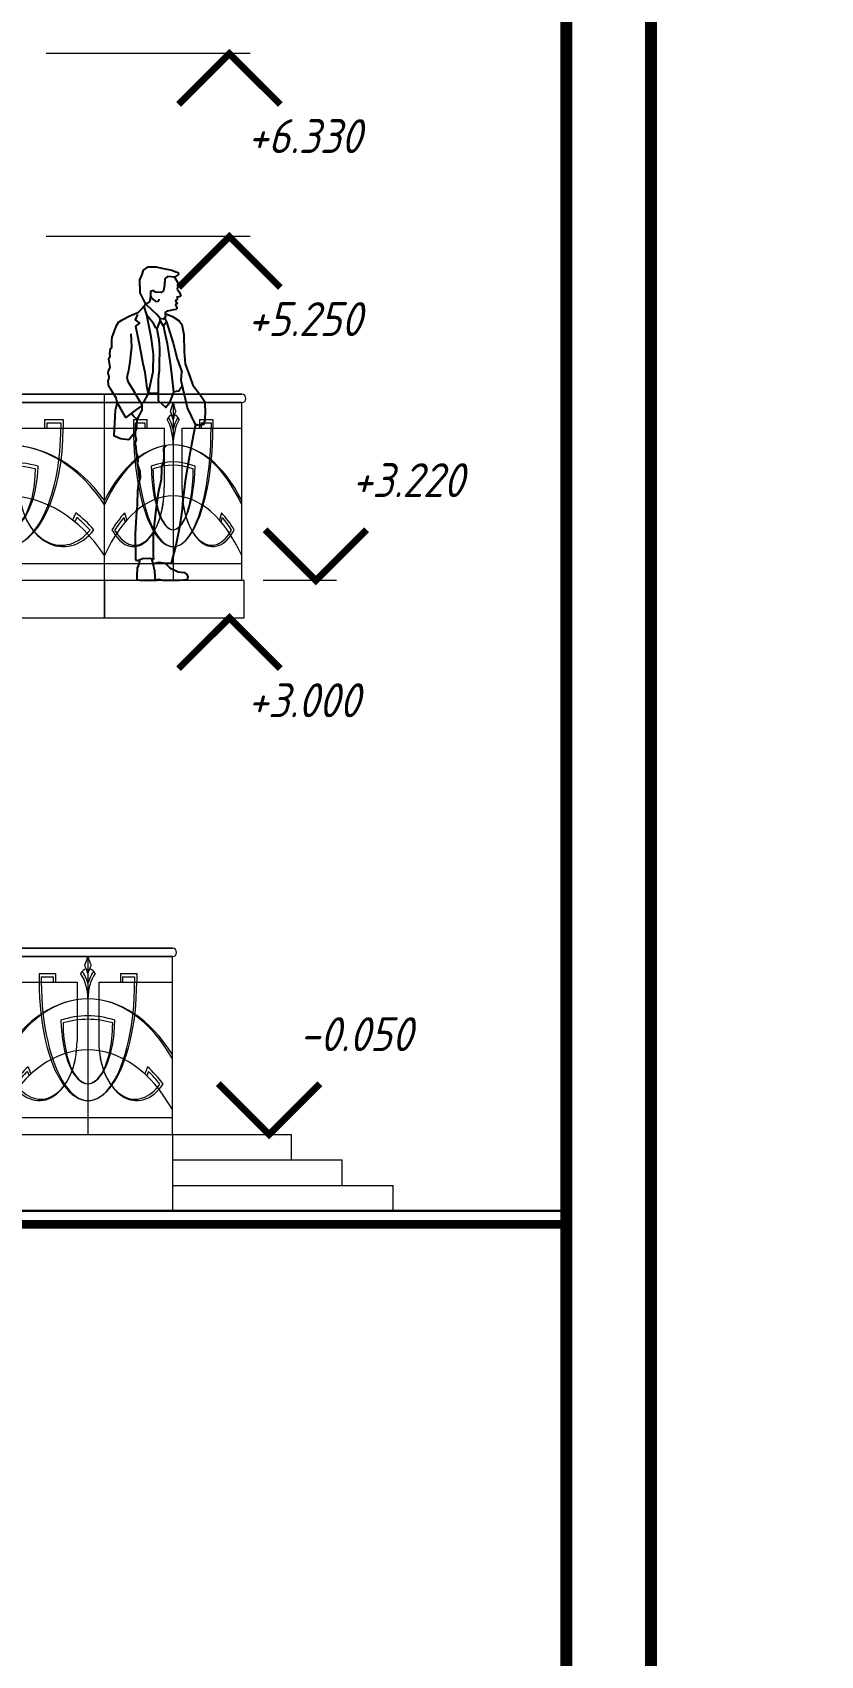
# Model space of a CAD drawing. Header units: millimetres. Extents: x 54 to 1314, y 20 to 614.
# Drawn here: x 437.5 to 484, y 123.6 to 219.4 of the extents above; entities that cross this region are included whole.
import ezdxf

# ---------------------------------------------------------------- set-up
doc = ezdxf.new("R2010")
doc.units = ezdxf.units.MM
for name, color, linetype, lineweight in [('A_РАЗМ.ОСНОВНЫЕ', 4, 'Continuous', 13), ('А_ВЫСОТН.ОТМЕТКИ', 161, 'Continuous', 20), ('А_МЕТАЛ.ОГРАЖД.', 102, 'Continuous', 18), ('А_ПЕРВЫЙ ПЛАН', 102, 'Continuous', 15), ('А_ПОЛЫ', 181, 'Continuous', 20), ('ЛИСТ', 7, 'Continuous', 18)]:
    doc.layers.add(name, color=color, linetype=linetype, lineweight=lineweight)
doc.styles.add('ROMANS', font='romans.shx', dxfattribs={"width": 0.8, "oblique": 15})

# ---------------------------------------------------------------- blocks, each defined once
blk = doc.blocks.new('Половина')
at = {"layer": 'А_МЕТАЛ.ОГРАЖД.', "ltscale": 100}
for p, q in [((5.023, 2), (-0.74, 2)), ((5.023, 1.5), (-0.74, 1.5))]:
    blk.add_line(p, q, dxfattribs=at)
at = {"layer": 'А_МЕТАЛ.ОГРАЖД.', "lineweight": 20, "ltscale": 100}
for p, q in [((-0.74, 2), (5.023, 2)), ((-0.74, 2), (-0.74, -9)), ((-0.74, 1.5), (5.023, 1.5)), ((0, 0), (5.023, 0)), ((0, 0), (0, -3.5)), ((1.48, 0.5), (2.59, 0.5)), ((1.48, 0.5), (1.48, 0)), ((1.628, 0.3), (2.442, 0.3)), ((1.628, 0.3), (1.628, 0)), ((2.442, 0.3), (2.442, 0)), ((2.59, 0.5), (2.59, 0)), ((3.334, -5), (3.146, -5.431)), ((3.386, -5.275), (3.274, -5.532)), ((-0.74, -8), (5.023, -8))]:
    blk.add_line(p, q, dxfattribs=at)
for centre, major_axis, ratio, start_param, end_param in [((2.249, 3.506), (0, 4.51), 0.74, 2.031713, 2.15992), ((2.249, -1.506), (0, 4.51), 0.74, 0.981673, 1.10988), ((0.74, -1), (0, 2.2), 0.74, 0.734134, 1.141097), ((0.74, -1), (0, 2), 0.74, 0.722734, 1.570796), ((-0.74, 0), (-0.036, 7), 0.454544, 3.130274, 4.71005), ((-0.74, -0.115), (0, 0.915), 0.74, -0.833566, -0.170745), ((-0.74, 0), (0, 7), 0.475714, 3.141593, 4.712389), ((-0.74, -11.354), (0, 10.354), 0.74, -0.851442, 0), ((-0.74, -11.893), (0, 10.893), 0.74, -0.796615, 0), ((-0.74, -14.354), (0, 12.354), 0.74, -0.203355, 0), ((-0.74, -14.354), (0, 12.154), 0.74, -0.189208, 0), ((-0.74, -2), (0, 4), 0.4625, 3.141593, 4.648707), ((-0.74, -2.417), (0, 3.583), 0.4721, 3.141597, 4.712389), ((2.59, -3.5), (0, 3.5), 0.74, 1.570796, 3.913132), ((-0.74, -14.354), (0, 10.354), 0.74, -0.851442, 0), ((2.489, -3.557), (0, 3.357), 0.74, 1.718985, 3.887211), ((-0.74, -14.354), (0, 10.854), 0.74, -0.693766, -0.531989), ((-0.74, -14.354), (0, 10.654), 0.74, -0.673035, -0.550763)]:
    blk.add_ellipse(centre, major_axis=major_axis, ratio=ratio, start_param=start_param, end_param=end_param, dxfattribs=at)
at = {"layer": 'А_ПЕРВЫЙ ПЛАН', "ltscale": 100}
blk.add_line((5.023, -9), (5.023, 2), dxfattribs=at)
blk = doc.blocks.new('5 реш')
at = {"layer": 'А_МЕТАЛ.ОГРАЖД.', "ltscale": 100}
for p, q in [((7.788, 11), (-7.788, 11)), ((7.788, 10.5), (-7.788, 10.5))]:
    blk.add_line(p, q, dxfattribs=at)
at = {"layer": 'А_МЕТАЛ.ОГРАЖД.', "lineweight": 20, "ltscale": 100}
for p, q in [((-7.788, 11), (7.788, 11)), ((-7.788, 10.5), (7.788, 10.5)), ((0, 10.5), (0, 0)), ((-7.788, 9), (-1, 9)), ((-4.5, 9.5), (-3, 9.5)), ((-4.5, 9.5), (-4.5, 9)), ((-4.3, 9.3), (-3.2, 9.3)), ((-4.3, 9.3), (-4.3, 9)), ((-3.2, 9.3), (-3.2, 9)), ((-3, 9.5), (-3, 9)), ((-1, 9), (-1, 5.5)), ((1, 9), (7.788, 9)), ((1, 9), (1, 5.5)), ((3, 9.5), (4.5, 9.5)), ((3, 9.5), (3, 9)), ((3.2, 9.3), (4.3, 9.3)), ((3.2, 9.3), (3.2, 9)), ((4.3, 9.3), (4.3, 9)), ((4.5, 9.5), (4.5, 9)), ((-5.506, 4), (-5.252, 3.569)), ((5.506, 4), (5.252, 3.569)), ((-5.576, 3.725), (-5.424, 3.468)), ((5.576, 3.725), (5.424, 3.468)), ((-7.788, 1), (7.788, 1))]:
    blk.add_line(p, q, dxfattribs=at)
for centre, radius, start, end in [((0, 8.885), 0.915, 99.78297, 137.7598), ((-2, 8), 2.2, 24.61998, 47.93721), ((-4.039, 12.506), 4.51, 326.2457, 333.59144), ((-4.039, 7.494), 4.51, 26.40856, 33.7543), ((4.039, 12.506), 4.51, 206.40856, 213.7543), ((4.039, 7.494), 4.51, 146.2457, 153.59144), ((2, 8), 2.2, 132.06279, 155.38002), ((0, 8.885), 0.915, 42.2402, 80.21703), ((-2, 8), 2, 0, 48.59038), ((2, 8), 2, 131.40962, 180), ((0, -2.354), 10.354, 41.21596, 138.78404), ((0, -2.893), 10.893, 44.3573, 135.6427), ((0, -5.354), 12.354, 78.34862, 101.65138), ((0, -5.354), 12.154, 79.15918, 100.84093), ((0, -5.354), 10.354, 41.21596, 138.78404), ((-4.5, 5.5), 3.5, 225.79403, 0), ((-4.364, 5.443), 3.357, 227.2792, 351.50944), ((4.5, 5.5), 3.5, 180, 314.20597), ((4.364, 5.443), 3.357, 188.49056, 312.7208), ((0, -5.354), 10.854, 120.48072, 129.74985), ((0, -5.354), 10.854, 50.25015, 59.51928), ((0, -5.354), 10.654, 121.55637, 128.56209), ((0, -5.354), 10.654, 51.43791, 58.44363)]:
    blk.add_arc(centre, radius, start, end, dxfattribs=at)
for centre, major_axis, ratio, start_param, end_param in [((0, 9), (0, -7), 0.642857, 4.712389, 7.853982), ((0, 9), (-0.062, 7), 0.614231, 1.565355, 4.706948), ((0, 7), (0, -4), 0.625, 4.776071, 7.7903), ((0, 6.583), (0, -3.583), 0.637973, 4.712389, 7.853982)]:
    blk.add_ellipse(centre, major_axis=major_axis, ratio=ratio, start_param=start_param, end_param=end_param, dxfattribs=at)
blk = doc.blocks.new('SYMBOL_Human_10_2D')
for p, q in [((-109.2, 1759.7), (-112.8, 1744.3)), ((-112.8, 1744.3), (-109.2, 1729)), ((-92.3, 1789.7), (-109.2, 1759.7)), ((-109.2, 1729), (-107, 1719.4)), ((-125.1, 1691.6), (-128.2, 1678.4)), ((-128.2, 1678.4), (-118.7, 1673.3)), ((-128.2, 1678.4), (-128.2, 1678.4)), ((-117, 1704.8), (-125.1, 1691.6)), ((-118.7, 1673.3), (-102.6, 1671.1)), ((-107, 1719.4), (-117, 1704.8)), ((-108.4, 1671.9), (-108.4, 1659.4)), ((-108.4, 1659.4), (-105, 1652.9)), ((-108.4, 1659.4), (-108.4, 1659.4)), ((-105, 1652.9), (-96.1, 1652)), ((1.3, 1660), (2.8, 1649)), ((2.8, 1649), (13.5, 1644.6)), ((13.5, 1644.6), (25.1, 1653.2)), ((25.1, 1653.2), (40.2, 1664.5)), ((40.2, 1664.5), (50.6, 1681.1)), ((-39.8, 795.1), (-27.7, 779.5)), ((-27.7, 779.5), (-28.6, 736.2)), ((-28.6, 736.2), (-26, 699.8)), ((-26, 699.8), (-14.7, 672.9)), ((-14.7, 672.9), (-14.7, 648.7)), ((-14.7, 648.7), (-12.1, 595)), ((-12.1, 595), (4.4, 517.9)), ((4.4, 517.9), (19.1, 416.5)), ((-136.9, 418.3), (-122.2, 313.7)), ((137.8, 273.9), (130, 411.3)), ((-122.2, 313.7), (-98.8, 205.7)), ((-98.8, 205.7), (-72.8, 102.6)), ((136.1, 125.8), (137.8, 273.9)), ((-72.8, 102.6), (-38.1, 100)), ((-38.1, 100), (-1.7, 106.1)), ((-1.7, 106.1), (35.3, 97.7)), ((33.8, 143.9), (32.9, 124)), ((32.9, 124), (54.6, 130.1)), ((54.6, 130.1), (96.2, 126.6)), ((96.2, 126.6), (130, 113.6)), ((130, 113.6), (136.1, 125.8))]:
    blk.add_line(p, q)
for points in [[(-92.3, 1789.7), (-50.6, 1793.4), (-34.4, 1781), (-33, 1742.1), (-27.8, 1709.2), (-13.9, 1698.9), (20.5, 1701.9), (32.2, 1711.4), (50.6, 1704.8), (50.6, 1675.5), (56.4, 1642.5), (77.7, 1630.8), (93.1, 1662.3), (110.6, 1696.7), (113.6, 1775.1), (99.6, 1806.6), (91.6, 1831.5), (63, 1850.5), (19, 1850.5), (-26.4, 1841.7), (-76.2, 1830.8), (-100.4, 1820.5), (-113.6, 1818.3), (-115, 1805.1), (-102.6, 1797.1), (-92.3, 1789.7)], [(-96.1, 1652), (-101.2, 1645.2), (-106.8, 1639.2), (-105.6, 1632.7), (-100.3, 1631.2), (-98.2, 1626.2), (-100.9, 1620.5), (-104.7, 1614.3), (-105, 1606), (-100, 1598.9), (-75.6, 1594.4), (-49.8, 1589.4), (-36.1, 1581.3), (-35.8, 1570.4)], [(-35.8, 1570.4), (-37.7, 1557.4), (-28.2, 1542), (-8, 1545.6), (13.3, 1569.3), (38.3, 1593.1), (77.7, 1630.8)], [(77.7, 1630.8), (100.1, 1603.8), (123.8, 1580), (172.5, 1559.8), (221.2, 1533.7), (240.3, 1521.8), (254.5, 1499.3), (277.1, 1435.1), (279.5, 1417.3)], [(-36, 1575.9), (-79, 1557.5), (-119.4, 1532.2), (-135, 1510), (-146.1, 1452.1), (-148.7, 1349.9), (-154.6, 1278.9)], [(-33, 1549.7), (-43.8, 1527), (-27.6, 1500.9), (-32.1, 1469), (-47.7, 1398.1), (-66, 1280.2), (-72.5, 1236)], [(-27.6, 1500.9), (-7.4, 1534.1)], [(-7.4, 1534.1), (-8, 1545.6)], [(-7.4, 1534.1), (5, 1507.4), (12.2, 1485.9), (19.3, 1491.1), (31.7, 1516.5), (72.7, 1568.6)], [(88.9, 1617.3), (72.7, 1568.6), (48, 1439.1), (35, 1335.6), (36.3, 1232.1)], [(127.5, 1569.3), (140.5, 1538.7), (115.1, 1518.5), (139.2, 1500.3), (114.4, 1387), (94.2, 1280.9), (83.8, 1230.1)], [(-43.8, 1527), (-82.9, 1400), (-108.3, 1308.2), (-134.4, 1232.1)], [(12.2, 1485.9), (0.5, 1419.5), (-2.8, 1369.4), (-1.5, 1265.9), (-2.2, 1231.4)], [(165.2, 1455.3), (162.6, 1377.9), (171.7, 1290.6), (180.9, 1227.5)], [(279.5, 1417.3), (279.2, 1379.8), (279.2, 1372), (288.3, 1367.5), (290.9, 1340.1), (290.3, 1318.6), (297.4, 1306.3), (290.3, 1258.1), (297.4, 1239.9)], [(-154.6, 1278.9), (-185.1, 1196.9), (-200.8, 1152.6), (-245.1, 1094.4), (-269.2, 1057.5), (-271.9, 1004), (-271, 945.8), (-263.6, 920.9), (-236.8, 913.5), (-215.6, 920.9)], [(-215.6, 920.9), (-168.8, 1018.9), (-130.6, 1180.4), (-134.4, 1232.1)], [(-72.5, 1236), (-85.4, 1112), (-60.4, 1043.7), (-40.1, 1019.7), (3.3, 1059.3), (3.3, 1181.2), (-2.2, 1231.4)], [(36.3, 1231.9), (63.3, 1103.7), (93.8, 1049.2), (93.8, 1049.2), (108.6, 1051), (152.9, 1125.8), (181.6, 1172), (187.1, 1197.8), (180.9, 1227.5)], [(83.8, 1230.1), (72.6, 1148.9), (63.3, 1103.7)], [(108.6, 1051), (98.4, 1031.7), (138.2, 1004), (195.4, 962.4), (225.9, 1013.2), (246.2, 1050.1), (251.8, 1077.8), (283.2, 1126.7), (294.8, 1145.3), (300.5, 1173.3), (293.4, 1199), (300.2, 1223.3), (297.4, 1239.9)], [(-138.4, 1147.6), (-116.8, 1117.1), (-85.3, 1112.8)], [(3.3, 1104.9), (41.3, 1103.3), (63.4, 1104.1)], [(246.2, 1050.1), (257.6, 1002.4), (261.1, 966), (264.5, 891.6), (265.4, 855.2), (227.3, 837.8), (178.7, 832.7), (156.2, 856.9), (141.5, 866.4), (130.2, 900.2), (127.6, 950.5), (99, 1004.2), (98.4, 1031.7)], [(127.6, 950.5), (151.9, 971.2), (162.7, 986.2)], [(-215.6, 920.9), (-201, 854), (-179.4, 737.9), (-154.2, 587.2), (-139.5, 453.8), (-136.9, 418.3)], [(141.5, 866.4), (134.5, 829.2), (141.5, 811.9), (136.3, 788.5), (135.4, 753.8), (126.7, 731.3), (125, 704.5), (129.3, 688.9), (113.6, 643.7)], [(113.6, 643.7), (111.8, 605.4), (120.5, 575.1), (127.4, 531.7), (128.3, 450.3), (130, 411.3)], [(19.1, 416.5), (33.8, 277.3), (33.8, 178.6), (33.8, 143.9)], [(-38.1, 100), (-64.1, 74.9), (-113.5, 51.5), (-148.2, 47.2), (-162.9, 37.6), (-169.9, 23.8), (-169.9, 23.8), (-167.2, 3.7), (-123.1, -0.6), (-23.4, -0.6), (0, 5.6), (12.1, -0.6), (32.1, -0.6)], [(43.8, 127.1), (35.5, 98.9), (26, 57.3), (23.4, 25.3), (22.5, 5.4), (32.1, -0.6), (63.3, -0.6), (112.7, -0.6), (129.1, 3.6), (129.1, 31.3), (125.7, 72.9), (114.4, 98.9), (113.1, 120.1)]]:
    blk.add_lwpolyline(points)
blk = doc.blocks.new('2D Human (10)')
blk.add_blockref('SYMBOL_Human_10_2D', (98354.4, 272026.4))

msp = doc.modelspace()

# ---------------------------------------------------------------- linework, layer by layer
at = {"layer": 'А_ВЫСОТН.ОТМЕТКИ'}
for p, q in [((450.371, 218.12), (438.338, 218.12)), ((450.371, 207.32), (438.338, 207.32)), ((455.47, 187.02), (451.142, 187.02))]:
    msp.add_line(p, q, dxfattribs=at)
for points in [[(462.006, 211.691, 0, 0, 0), (449.145, 211.691, 0, 0, 0), (449.145, 218.12, 0.4, 0.4, 0), (446.145, 215.12, 0.4, 0.4, 0), (449.145, 218.12, 0.4, 0.4, 0), (452.145, 215.12, 0.4, 0.4, 0)], [(462.006, 200.891, 0, 0, 0), (449.145, 200.891, 0, 0, 0), (449.145, 207.32, 0.4, 0.4, 0), (446.145, 204.32, 0.4, 0.4, 0), (449.145, 207.32, 0.4, 0.4, 0), (452.145, 204.32, 0.4, 0.4, 0)], [(467.106, 191.064, 0, 0, 0), (454.244, 191.064, 0, 0, 0), (454.244, 187.02, 0.4, 0.4, 0), (451.244, 190.02, 0.4, 0.4, 0), (454.244, 187.02, 0.4, 0.4, 0), (457.244, 190.02, 0.4, 0.4, 0)], [(462.006, 178.391, 0, 0, 0), (449.145, 178.391, 0, 0, 0), (449.145, 184.82, 0.4, 0.4, 0), (446.145, 181.82, 0.4, 0.4, 0), (449.145, 184.82, 0.4, 0.4, 0), (452.145, 181.82, 0.4, 0.4, 0)], [(464.347, 158.364, 0, 0, 0), (451.486, 158.364, 0, 0, 0), (451.486, 154.32, 0.4, 0.4, 0), (448.486, 157.32, 0.4, 0.4, 0), (451.486, 154.32, 0.4, 0.4, 0), (454.486, 157.32, 0.4, 0.4, 0)]]:
    msp.add_lwpolyline(points, format="xyseb", dxfattribs=at)
at = {"layer": 'А_ПЕРВЫЙ ПЛАН', "ltscale": 100}
for p, q in [((449.873, 187.02), (449.873, 197.52)), ((445.779, 154.32), (445.779, 164.82)), ((435.809, 154.32), (452.807, 154.32)), ((445.809, 149.82), (445.809, 154.32)), ((452.807, 152.82), (452.807, 154.32)), ((445.809, 152.82), (455.807, 152.82)), ((455.807, 151.32), (455.807, 152.82)), ((445.809, 151.32), (458.807, 151.32)), ((458.807, 149.82), (458.807, 151.32))]:
    msp.add_line(p, q, dxfattribs=at)
for points in [[(436.009, 184.82), (441.767, 184.82), (441.767, 187.02), (436.009, 187.02)], [(441.767, 184.82), (450.007, 184.82), (450.007, 187.02), (441.767, 187.02)]]:
    msp.add_lwpolyline(points, close=True, dxfattribs=at)
for centre in [(449.873, 197.77), (445.779, 165.07)]:
    msp.add_arc(centre, 0.25, 270, 90, dxfattribs=at)
at = {"layer": 'А_ПОЛЫ', "color": 7, "lineweight": 30, "ltscale": 100}
msp.add_line((74.025, 149.82), (469.025, 149.82), dxfattribs=at)
at = {"layer": 'А_ПОЛЫ', "color": 7, "ltscale": 100, "const_width": 0.5}
msp.add_lwpolyline([(74.025, 149.02), (469.025, 149.02)], dxfattribs=at)
at = {"layer": 'ЛИСТ', "const_width": 0.7}
for points in [[(54.025, 19.917), (474.025, 19.917), (474.025, 316.917), (54.025, 316.917)], [(474.025, 19.917), (894.025, 19.917), (894.025, 316.917), (474.025, 316.917)], [(74.025, 24.917), (469.025, 24.917), (469.025, 311.917), (74.025, 311.917)]]:
    msp.add_lwpolyline(points, close=True, dxfattribs=at)

# ---------------------------------------------------------------- block references
at = {"color": 0, "xscale": -0.01000000000931323, "yscale": 0.01000000000931323, "zscale": 0.01000000000931323}
msp.add_blockref('2D Human (10)', (1428.531, -2533.238), dxfattribs=at)
at = {"layer": 'A_РАЗМ.ОСНОВНЫЕ'}
msp.add_blockref('Половина', (436.749, 196.02), dxfattribs=at)
for p, xscale in [((445.823, 187.02), 0.52), ((440.794, 154.32), 0.64)]:
    msp.add_blockref('5 реш', p, dxfattribs=dict(at, xscale=xscale))

# ---------------------------------------------------------------- texts
at = {"layer": 'А_ВЫСОТН.ОТМЕТКИ', "style": 'ROMANS', "oblique": 15, "width": 0.85}
for s, p in [('+6.330', (450.22, 212.252)), ('+5.250', (450.22, 201.452)), ('+3.220', (456.371, 191.944)), ('+3.000', (450.22, 178.952)), ('-0.050', (453.276, 159.244))]:
    msp.add_text(s, height=2, dxfattribs=at).set_placement(p)

doc.saveas('drawing.dxf')
